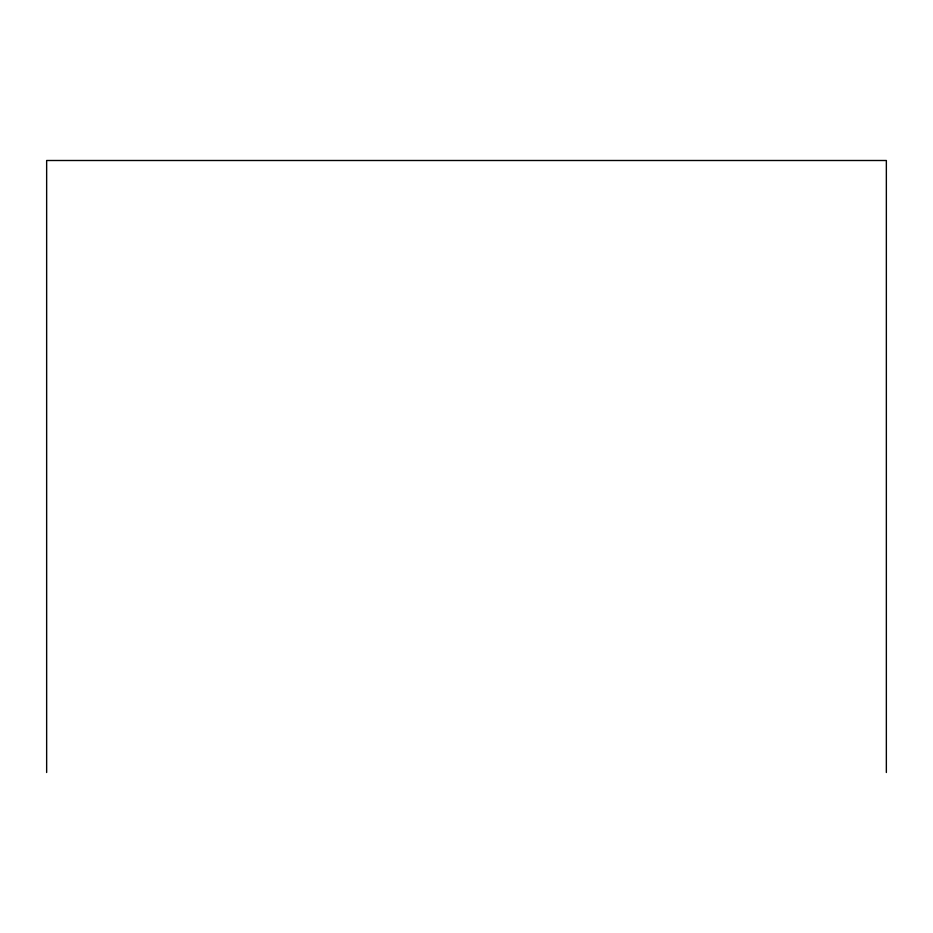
<?xml version="1.0" encoding="UTF-8"?>
<svg xmlns="http://www.w3.org/2000/svg" width="933" height="933" viewBox="0 0 933 933"><rect width="100%" height="100%" fill="white"/><g stroke="black" fill="none" stroke-linecap="round" stroke-linejoin="round"><path stroke-width="1.4" d="M886.35 772.501L886.35 160.499L46.65 160.499L46.65 772.501"/></g></svg>
